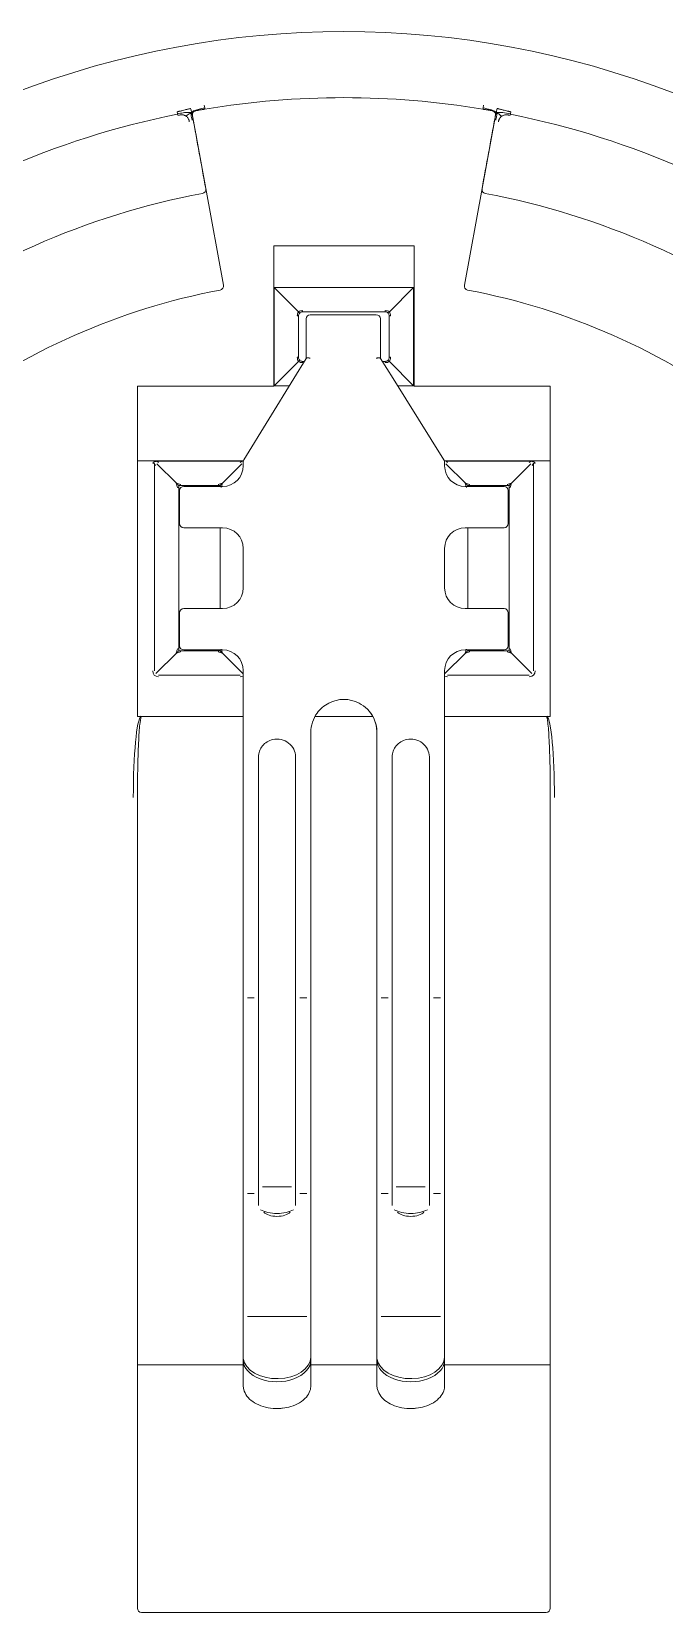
# Model space of a CAD drawing. Header units: millimetres. Extents: x 564.8 to 596.8, y 285.7 to 332.7.
# Drawn here: x 576.97 to 584.64, y 295.8 to 314.95 of the extents above; entities that cross this region are included whole.
import ezdxf

# ---------------------------------------------------------------- set-up
doc = ezdxf.new("R2010")
doc.units = ezdxf.units.MM
doc.layers.add('1', color=7, linetype='Continuous', true_color=0xffffff)

msp = doc.modelspace()

# ---------------------------------------------------------------- linework, layer by layer
at = {"layer": '1', "color": 7, "linetype": 'Continuous', "lineweight": 18}
for p, q in [((578.74, 313.95), (578.735, 313.974)), ((578.744, 313.932), (578.74, 313.95)), ((578.922, 313.921), (578.92, 313.93)), ((578.923, 313.917), (578.923, 313.916)), ((579.064, 314.056), (579.07, 314.021)), ((579.07, 314.021), (579.072, 314.007)), ((582.438, 314.007), (582.441, 314.021)), ((582.441, 314.021), (582.446, 314.056)), ((582.59, 313.93), (582.589, 313.921)), ((582.771, 313.95), (582.767, 313.932)), ((582.776, 313.974), (582.771, 313.95)), ((579.082, 313.044), (579.296, 311.874)), ((582.214, 311.874), (582.428, 313.044)), ((579.905, 310.651), (579.905, 312.351)), ((579.905, 312.351), (581.605, 312.351)), ((581.605, 312.351), (581.605, 310.651)), ((580.204, 311.552), (579.91, 311.846)), ((581.6, 311.846), (579.91, 311.846)), ((579.91, 311.846), (579.91, 310.656)), ((581.306, 311.552), (581.6, 311.846)), ((581.6, 310.656), (581.6, 311.846)), ((580.191, 311.501), (580.205, 311.501)), ((580.205, 311.001), (580.205, 311.501)), ((580.255, 311.566), (580.255, 311.551)), ((580.255, 311.551), (581.255, 311.551)), ((580.298, 311.466), (580.298, 310.986)), ((581.148, 311.516), (580.348, 311.516)), ((581.198, 311.466), (581.198, 310.986)), ((581.255, 311.566), (581.255, 311.551)), ((581.32, 311.501), (581.305, 311.501)), ((581.305, 311.501), (581.305, 311.001)), ((580.191, 311.001), (580.205, 311.001)), ((581.32, 311.001), (581.305, 311.001)), ((580.204, 310.95), (579.91, 310.656)), ((580.299, 310.988), (580.148, 310.742)), ((580.276, 310.951), (580.255, 310.951)), ((580.255, 310.936), (580.255, 310.951)), ((581.351, 310.742), (581.197, 310.988)), ((581.255, 310.951), (581.22, 310.951)), ((581.255, 310.936), (581.255, 310.951)), ((581.306, 310.95), (581.6, 310.656)), ((578.255, 306.651), (578.255, 310.651)), ((578.255, 310.651), (579.905, 310.651)), ((580.148, 310.742), (579.543, 309.758)), ((579.91, 310.656), (580.095, 310.656)), ((581.967, 309.758), (581.351, 310.742)), ((581.405, 310.656), (581.6, 310.656)), ((581.605, 310.651), (583.255, 310.651)), ((583.255, 310.651), (583.255, 306.651)), ((578.255, 309.746), (579.538, 309.746)), ((579.519, 309.741), (578.492, 309.741)), ((579.536, 309.732), (579.536, 309.686)), ((581.973, 309.746), (583.255, 309.746)), ((581.975, 309.686), (581.975, 309.732)), ((583.019, 309.741), (581.992, 309.741)), ((578.741, 309.425), (578.755, 309.425)), ((578.755, 309.446), (578.776, 309.446)), ((578.755, 309.425), (578.755, 309.446)), ((578.755, 307.467), (578.755, 309.425)), ((578.766, 309.386), (578.766, 308.986)), ((578.776, 309.461), (578.776, 309.446)), ((578.776, 309.446), (579.235, 309.446)), ((578.816, 309.436), (579.266, 309.436)), ((579.235, 309.461), (579.235, 309.446)), ((579.235, 309.446), (579.255, 309.446)), ((579.286, 309.436), (579.266, 309.436)), ((582.245, 309.436), (582.225, 309.436)), ((582.695, 309.436), (582.245, 309.436)), ((582.255, 309.446), (582.276, 309.446)), ((582.276, 309.461), (582.276, 309.446)), ((582.276, 309.446), (582.735, 309.446)), ((582.735, 309.461), (582.735, 309.446)), ((582.735, 309.446), (582.755, 309.446)), ((582.745, 308.986), (582.745, 309.386)), ((582.755, 309.446), (582.755, 309.425)), ((582.77, 309.425), (582.755, 309.425)), ((582.755, 309.425), (582.755, 307.467)), ((578.816, 308.936), (579.266, 308.936)), ((579.255, 308.936), (579.255, 307.956)), ((579.266, 308.936), (579.286, 308.936)), ((582.225, 308.936), (582.245, 308.936)), ((582.695, 308.936), (582.245, 308.936)), ((582.255, 307.956), (582.255, 308.936)), ((579.536, 308.686), (579.536, 308.206)), ((581.975, 308.206), (581.975, 308.686)), ((578.816, 307.956), (579.266, 307.956)), ((579.286, 307.956), (579.266, 307.956)), ((582.245, 307.956), (582.225, 307.956)), ((582.695, 307.956), (582.245, 307.956)), ((578.766, 307.906), (578.766, 307.506)), ((582.745, 307.506), (582.745, 307.906)), ((578.741, 307.467), (578.755, 307.467)), ((578.755, 307.446), (578.755, 307.467)), ((578.776, 307.446), (578.755, 307.446)), ((579.235, 307.446), (578.776, 307.446)), ((578.776, 307.431), (578.776, 307.446)), ((578.816, 307.456), (579.266, 307.456)), ((579.255, 307.446), (579.235, 307.446)), ((579.235, 307.431), (579.235, 307.446)), ((579.266, 307.456), (579.286, 307.456)), ((582.225, 307.456), (582.245, 307.456)), ((582.695, 307.456), (582.245, 307.456)), ((582.276, 307.446), (582.255, 307.446)), ((582.735, 307.446), (582.276, 307.446)), ((582.276, 307.431), (582.276, 307.446)), ((582.755, 307.446), (582.735, 307.446)), ((582.735, 307.431), (582.735, 307.446)), ((582.755, 307.467), (582.755, 307.446)), ((582.77, 307.467), (582.755, 307.467)), ((579.536, 307.206), (579.536, 306.856)), ((581.975, 306.856), (581.975, 307.206)), ((579.536, 306.856), (579.536, 300.881)), ((581.975, 300.881), (581.975, 306.856)), ((578.298, 306.651), (578.255, 306.651)), ((578.305, 306.649), (578.312, 306.651)), ((579.536, 306.651), (578.312, 306.651)), ((581.104, 306.651), (580.407, 306.651)), ((583.198, 306.651), (581.975, 306.651)), ((583.198, 306.651), (583.205, 306.649)), ((583.255, 306.651), (583.212, 306.651)), ((580.355, 300.881), (580.355, 306.456)), ((581.155, 306.456), (581.155, 300.881)), ((579.72, 306.159), (579.72, 300.958)), ((580.17, 300.958), (580.17, 306.159)), ((581.34, 306.159), (581.34, 300.958)), ((581.79, 300.958), (581.79, 306.159)), ((578.255, 295.846), (578.255, 305.667)), ((583.255, 305.667), (583.255, 295.846)), ((579.536, 300.881), (579.536, 300.874)), ((579.536, 300.874), (579.536, 300.794)), ((579.72, 300.958), (579.72, 300.951)), ((579.72, 300.951), (579.72, 300.881)), ((579.72, 300.881), (579.72, 300.724)), ((580.17, 300.951), (580.17, 300.958)), ((580.17, 300.881), (580.17, 300.951)), ((580.17, 300.724), (580.17, 300.881)), ((580.355, 300.874), (580.355, 300.881)), ((580.355, 300.794), (580.355, 300.874)), ((581.155, 300.881), (581.155, 300.874)), ((581.155, 300.874), (581.155, 300.794)), ((581.34, 300.958), (581.34, 300.951)), ((581.34, 300.951), (581.34, 300.881)), ((581.34, 300.881), (581.34, 300.724)), ((581.79, 300.951), (581.79, 300.958)), ((581.79, 300.881), (581.79, 300.951)), ((581.79, 300.724), (581.79, 300.881)), ((581.975, 300.874), (581.975, 300.881)), ((581.975, 300.794), (581.975, 300.874)), ((579.536, 300.794), (579.536, 299.525)), ((580.355, 299.525), (580.355, 300.794)), ((581.155, 300.794), (581.155, 299.525)), ((581.975, 299.525), (581.975, 300.794)), ((579.536, 299.525), (579.536, 299.105)), ((580.355, 299.105), (580.355, 299.525)), ((581.155, 299.525), (581.155, 299.105)), ((581.975, 299.105), (581.975, 299.525)), ((579.536, 299.105), (579.536, 298.853)), ((580.355, 298.853), (580.355, 299.105)), ((581.155, 299.105), (581.155, 298.853)), ((581.975, 298.853), (581.975, 299.105)), ((578.305, 298.796), (579.536, 298.796)), ((579.536, 298.853), (579.536, 298.547)), ((580.355, 298.547), (580.355, 298.853)), ((580.355, 298.796), (581.155, 298.796)), ((581.155, 298.853), (581.155, 298.547)), ((581.975, 298.547), (581.975, 298.853)), ((581.975, 298.796), (583.205, 298.796)), ((583.205, 295.796), (578.305, 295.796))]:
    msp.add_line(p, q, dxfattribs=at)
at = {"layer": '1', "color": 7, "linetype": 'Continuous', "lineweight": 13}
for p, q in [((579.082, 313.044), (578.925, 313.906)), ((582.586, 313.906), (582.428, 313.044)), ((579.082, 313.044), (579.296, 311.874)), ((582.214, 311.874), (582.428, 313.044)), ((580.205, 311.001), (580.205, 311.501)), ((580.255, 311.551), (581.255, 311.551)), ((580.298, 311.466), (580.298, 310.986)), ((581.148, 311.516), (580.348, 311.516)), ((581.198, 310.986), (581.198, 311.466)), ((581.305, 311.501), (581.305, 311.001)), ((580.276, 310.951), (580.255, 310.951)), ((581.255, 310.951), (581.22, 310.951)), ((580.148, 310.742), (579.543, 309.758)), ((581.967, 309.758), (581.351, 310.742)), ((578.46, 307.201), (578.46, 309.711)), ((578.49, 309.711), (578.726, 309.476)), ((579.285, 309.476), (579.521, 309.711)), ((579.536, 309.686), (579.536, 309.732)), ((581.975, 309.732), (581.975, 309.686)), ((581.99, 309.711), (582.226, 309.476)), ((582.785, 309.476), (583.021, 309.711)), ((583.05, 309.711), (583.05, 307.201)), ((578.755, 309.425), (578.755, 307.467)), ((578.766, 308.986), (578.766, 309.386)), ((579.235, 309.446), (578.776, 309.446)), ((579.286, 309.436), (579.266, 309.436)), ((582.225, 309.436), (582.245, 309.436)), ((582.735, 309.446), (582.276, 309.446)), ((582.745, 308.986), (582.745, 309.386)), ((582.755, 307.467), (582.755, 309.425)), ((579.255, 307.956), (579.255, 308.936)), ((579.266, 308.936), (579.286, 308.936)), ((582.245, 308.936), (582.225, 308.936)), ((582.255, 308.936), (582.255, 307.956)), ((579.536, 308.206), (579.536, 308.686)), ((581.975, 308.686), (581.975, 308.206)), ((579.286, 307.956), (579.266, 307.956)), ((582.225, 307.956), (582.245, 307.956)), ((578.766, 307.506), (578.766, 307.906)), ((582.745, 307.506), (582.745, 307.906)), ((578.726, 307.417), (578.479, 307.17)), ((578.776, 307.446), (579.235, 307.446)), ((579.266, 307.456), (579.286, 307.456)), ((579.532, 307.17), (579.285, 307.417)), ((582.226, 307.417), (581.979, 307.17)), ((582.245, 307.456), (582.225, 307.456)), ((582.276, 307.446), (582.735, 307.446)), ((583.032, 307.17), (582.785, 307.417)), ((579.536, 306.856), (579.536, 307.206)), ((581.975, 307.206), (581.975, 306.856)), ((579.5, 307.151), (578.51, 307.151)), ((583, 307.151), (582.01, 307.151)), ((578.255, 295.846), (578.255, 305.667)), ((583.255, 305.667), (583.255, 295.846)), ((579.67, 303.242), (579.586, 303.242)), ((580.305, 303.242), (580.22, 303.242)), ((581.205, 303.242), (581.29, 303.242)), ((581.84, 303.242), (581.925, 303.242)), ((579.536, 300.881), (579.536, 300.875)), ((579.586, 300.871), (579.67, 300.871)), ((579.77, 300.953), (580.12, 300.953)), ((580.22, 300.871), (580.305, 300.871)), ((580.355, 300.881), (580.355, 300.875)), ((581.155, 300.875), (581.155, 300.881)), ((581.205, 300.871), (581.29, 300.871)), ((581.39, 300.953), (581.74, 300.953)), ((581.84, 300.871), (581.925, 300.871)), ((581.975, 300.875), (581.975, 300.881)), ((579.536, 300.796), (579.536, 299.526)), ((580.355, 300.796), (580.355, 299.526)), ((581.155, 299.526), (581.155, 300.796)), ((581.975, 299.526), (581.975, 300.796)), ((580.305, 299.382), (579.586, 299.382)), ((581.925, 299.382), (581.205, 299.382)), ((579.536, 298.854), (579.536, 299.105)), ((580.355, 298.889), (580.355, 299.106)), ((581.155, 299.105), (581.155, 298.854)), ((581.975, 299.106), (581.975, 298.889)), ((583.205, 295.796), (578.305, 295.796))]:
    msp.add_line(p, q, dxfattribs=at)
for centre, radius, start, end in [((580.755, 303.896), 11.05, 46.84, 133.16), ((580.755, 303.896), 10.25, 80.5495, 99.4505), ((580.755, 303.896), 10.25, 101.3351, 126.467), ((580.755, 303.896), 10.25, 53.5331, 78.6649), ((580.755, 303.896), 9.25, 100.6715, 127.1305), ((580.755, 303.896), 9.25, 52.8695, 79.3285), ((580.755, 303.896), 8.06, 100.7167, 127.0853), ((579.247, 311.865), 0.05, 280.7167, 10.3635), ((582.263, 311.865), 0.05, 169.6365, 259.2833), ((580.755, 303.896), 8.06, 52.9147, 79.2833), ((579.286, 309.686), 0.25, 270, 360), ((582.225, 309.686), 0.25, 180, 270), ((579.286, 308.686), 0.25, 360, 90), ((582.225, 308.686), 0.25, 90, 180), ((579.286, 308.206), 0.25, 270, 360), ((582.225, 308.206), 0.25, 180, 270), ((579.286, 307.206), 0.25, 360, 90), ((582.225, 307.206), 0.25, 90, 180), ((580.755, 306.456), 0.4, 62.734, 117.266), ((578.305, 295.846), 0.05, 180, 270), ((583.205, 295.846), 0.05, 270, 360)]:
    msp.add_arc(centre, radius, start, end, dxfattribs=at)
at = {"layer": '1', "color": 7, "linetype": 'Continuous', "lineweight": 18}
for centre, radius, start, end in [((580.755, 303.896), 11.05, 46.84, 133.16), ((580.755, 303.896), 10.25, 80.5495, 99.4505), ((578.97, 313.939, 0), 0.05, 145.223, 190.3635), ((578.97, 313.939, 0), 0.05, 122.6565, 145.223), ((582.541, 313.939), 0.05, 34.777, 57.7331), ((582.541, 313.939), 0.05, 349.6365, 34.777), ((580.755, 303.896, 0), 9.25, 100.6715, 127.1305), ((579.033, 313.035, 0), 0.05, 280.6715, 10.3635), ((582.477, 313.035, 0), 0.05, 169.6365, 259.3285), ((580.755, 303.896, 0), 9.25, 52.8695, 79.3285), ((580.755, 303.896, 0), 8.06, 100.7167, 127.0853), ((579.247, 311.865), 0.05, 280.7167, 10.3635), ((582.263, 311.865), 0.05, 169.6365, 259.2833), ((580.755, 303.896, 0), 8.06, 52.9147, 79.2833), ((580.348, 311.466, 0), 0.05, 90, 180), ((581.148, 311.466, 0), 0.05, 0, 90), ((581.22, 311.001), 0.1, 329.4775, 0), ((579.286, 309.686), 0.25, 270, 0), ((579.586, 309.732, 0), 0.05, 148.4192, 180), ((581.925, 309.732), 0.05, 0, 32.0692), ((582.225, 309.686), 0.25, 180, 270), ((578.816, 309.386), 0.05, 90, 180), ((582.695, 309.386), 0.05, 0, 90), ((578.816, 308.986), 0.05, 180, 270), ((579.286, 308.686), 0.25, 0, 90), ((582.225, 308.686), 0.25, 90, 180), ((582.695, 308.986, 0), 0.05, 270, 0), ((579.286, 308.206), 0.25, 270, 0), ((582.225, 308.206), 0.25, 180, 270), ((578.816, 307.906), 0.05, 90, 180), ((582.695, 307.906, 0), 0.05, 0, 90), ((578.816, 307.506), 0.05, 180, 270), ((579.286, 307.206), 0.25, 0, 90), ((582.225, 307.206), 0.25, 90, 180), ((582.695, 307.506), 0.05, 270, 0), ((580.755, 306.456), 0.4, 62.734, 117.266), ((578.305, 295.846, 0), 0.05, 180, 270), ((583.205, 295.846, 0), 0.05, 270, 0)]:
    msp.add_arc(centre, radius, start, end, dxfattribs=at)
for centre, major_axis, ratio, start_param, end_param in [((580.291, 311.501), (-0.0961, 0.0275), 1, 6.028862, 6.56158), ((580.255, 311.466), (-0.0316, 0.0949), 1, 5.961336, 6.494054), ((581.255, 311.466), (-0.0316, -0.0949), 1, 2.930724, 3.463442), ((581.22, 311.501), (-0.098, -0.0199), 1, 2.941536, 3.474254), ((580.291, 311.001), (-0.0231, 0.0973), 1, 1.337835, 1.870553), ((580.255, 311.036), (-0.0965, 0.0261), 1, 1.301797, 1.834515), ((581.255, 311.036), (-0.0965, -0.0261), 1, 1.307077, 1.839795), ((578.44, 309.656), (-0.0784, 0.062), 1, 4.596171, 4.833541), ((579.571, 309.656), (-0.0782, -0.0623), 1, 4.587527, 4.824897), ((581.94, 309.656), (-0.0781, 0.0625), 1, 4.601995, 4.839365), ((583.071, 309.656), (-0.079, -0.0613), 1, 4.600141, 4.83751), ((578.705, 309.496), (-0.039, 0.108), 0.109552, 3.959022, 4.482621), ((578.705, 309.496), (-0.108, 0.039), 0.109552, 1.800565, 2.324163), ((579.305, 309.496), (-0.108, -0.039), 0.109552, 0.817429, 1.341028), ((579.305, 309.496), (-0.039, -0.108), 0.109552, 4.942157, 5.465756), ((582.205, 309.496), (-0.108, 0.039), 0.109552, 1.800565, 2.324163), ((582.205, 309.496), (-0.039, 0.108), 0.109552, 3.959022, 4.482621), ((582.805, 309.496), (-0.108, -0.039), 0.109552, 0.817429, 1.341028), ((582.805, 309.496), (-0.039, -0.108), 0.109552, 4.942157, 5.465756), ((578.705, 307.396), (-0.039, -0.108), 0.109552, 1.800565, 2.324163), ((578.705, 307.396), (-0.108, -0.039), 0.109552, 3.959022, 4.482621), ((579.305, 307.396), (-0.108, 0.039), 0.109552, 4.942157, 5.465756), ((579.305, 307.396), (-0.039, 0.108), 0.109552, 0.817429, 1.341028), ((582.205, 307.396), (-0.039, -0.108), 0.109552, 1.800565, 2.324163), ((582.205, 307.396), (-0.108, -0.039), 0.109552, 3.959022, 4.482621), ((582.805, 307.396), (-0.108, 0.039), 0.109552, 4.942157, 5.465756), ((582.805, 307.396), (-0.039, 0.108), 0.109552, 0.817429, 1.341028), ((578.581, 307.272, 0), (-0.122, -0.122), 0.57735, 5.759587, 6.806784), ((582.93, 307.272, 0), (0.122, -0.122), 0.57735, 5.759587, 6.806784), ((579.43, 307.272, 0), (0.122, -0.122), 0.57735, 5.759587, 6.084055), ((582.081, 307.272, 0), (-0.122, -0.122), 0.57735, 0.199131, 0.523599), ((578.305, 305.667), (0, 0.987), 0.101322, 0.071753, 1.570796), ((583.205, 305.667), (0, 0.987), 0.101322, 4.712389, 6.211432), ((578.305, 298.794), (-0.05, 0), 0.050792, 4.712389, 6.283185), ((579.945, 298.853), (-0.41, 0), 0.642788, 0, 3.141593), ((581.565, 298.853), (-0.41, 0), 0.642788, 0, 3.141593), ((583.205, 298.794), (-0.05, 0), 0.050792, 3.141593, 4.712389)]:
    msp.add_ellipse(centre, major_axis=major_axis, ratio=ratio, start_param=start_param, end_param=end_param, dxfattribs=at)
at = {"layer": '1', "color": 7, "linetype": 'Continuous', "lineweight": 13}
for centre, major_axis, ratio, start_param, end_param in [((579.945, 300.767), (0.275, 0), 0.5, 3.892481, 5.532541), ((581.565, 300.767), (0.275, 0), 0.5, 3.892237, 5.532297), ((579.945, 300.681), (-0.175, 0), 0.5, 0.424427, 2.716299), ((581.565, 300.681), (-0.175, 0), 0.5, 0.424427, 2.716299), ((579.945, 298.891), (0.41, 0), 0.642788, 3.214302, 6.275456), ((581.565, 298.891), (0.41, 0), 0.642788, 3.214302, 6.275456)]:
    msp.add_ellipse(centre, major_axis=major_axis, ratio=ratio, start_param=start_param, end_param=end_param, dxfattribs=at)
at = {"layer": '1', "color": 7, "linetype": 'Continuous', "lineweight": 18}
for points, knots in [([(578.899, 314.016), (578.895, 314.015), (578.89, 314.014), (578.88, 314.011), (578.874, 314.009), (578.863, 314.006), (578.857, 314.005), (578.845, 314.001), (578.838, 314), (578.822, 313.996), (578.813, 313.993), (578.797, 313.989), (578.79, 313.987), (578.778, 313.984), (578.773, 313.983), (578.764, 313.981), (578.76, 313.98), (578.754, 313.978), (578.751, 313.978), (578.746, 313.977), (578.744, 313.976), (578.741, 313.975), (578.74, 313.975), (578.737, 313.975), (578.736, 313.974), (578.735, 313.974)], [0, 0, 0, 0, 0.07296, 0.07296, 0.149706, 0.149706, 0.231793, 0.231793, 0.322784, 0.322784, 0.447341, 0.447341, 0.554324, 0.554324, 0.642588, 0.642588, 0.723119, 0.723119, 0.796921, 0.796921, 0.868108, 0.868108, 0.935987, 0.935987, 1, 1, 1, 1]), ([(578.744, 313.932), (578.748, 313.933), (578.753, 313.934), (578.762, 313.935), (578.767, 313.936), (578.776, 313.937), (578.781, 313.938), (578.79, 313.938), (578.794, 313.938), (578.804, 313.937), (578.808, 313.937), (578.817, 313.935), (578.821, 313.933), (578.829, 313.93), (578.833, 313.928), (578.84, 313.925), (578.842, 313.923), (578.844, 313.922)], [0, 0, 0, 0, 0.117598, 0.117598, 0.241874, 0.241874, 0.370803, 0.370803, 0.504017, 0.504017, 0.639654, 0.639654, 0.773312, 0.773312, 0.91586, 0.91586, 1, 1, 1, 1]), ([(578.844, 313.922), (578.848, 313.919), (578.852, 313.916), (578.86, 313.908), (578.863, 313.904), (578.869, 313.895), (578.872, 313.891), (578.876, 313.883), (578.877, 313.88), (578.879, 313.875), (578.879, 313.873), (578.88, 313.87), (578.881, 313.868), (578.881, 313.866), (578.881, 313.865), (578.882, 313.863), (578.882, 313.862), (578.882, 313.86), (578.883, 313.859), (578.883, 313.857), (578.883, 313.857), (578.883, 313.856), (578.883, 313.855), (578.883, 313.855)], [0, 0, 0, 0, 0.168611, 0.168611, 0.347734, 0.347734, 0.545164, 0.545164, 0.666857, 0.666857, 0.749037, 0.749037, 0.811778, 0.811778, 0.861926, 0.861926, 0.902171, 0.902171, 0.951085, 0.951085, 0.987281, 0.987281, 1, 1, 1, 1]), ([(578.912, 313.967), (578.917, 313.967), (578.924, 313.966), (578.929, 313.967), (578.929, 313.967), (578.929, 313.967)], [0, 0, 0, 0, 0.333404, 0.666808, 1, 1, 1, 1]), ([(578.925, 313.906), (578.925, 313.907), (578.924, 313.908), (578.924, 313.909), (578.924, 313.91), (578.924, 313.911), (578.924, 313.912), (578.923, 313.914), (578.923, 313.916), (578.922, 313.918), (578.922, 313.92), (578.922, 313.921)], [0, 0, 0, 0, 0.178657, 0.178657, 0.365504, 0.365504, 0.568617, 0.568617, 0.792226, 0.792226, 1, 1, 1, 1]), ([(578.942, 313.98), (578.942, 313.98), (578.945, 313.981), (578.951, 313.984), (578.959, 313.986), (578.963, 313.987)], [0, 0, 0, 0, 0.50778, 0.790675, 1, 1, 1, 1]), ([(578.985, 313.992), (578.988, 313.992), (578.99, 313.993), (578.997, 313.994), (579, 313.995), (579.008, 313.996), (579.012, 313.997), (579.02, 313.998), (579.023, 313.999), (579.03, 314), (579.034, 314), (579.041, 314.002), (579.044, 314.002), (579.049, 314.003), (579.051, 314.003), (579.054, 314.004), (579.054, 314.004), (579.056, 314.004), (579.057, 314.004), (579.059, 314.005), (579.06, 314.005), (579.061, 314.005), (579.062, 314.005), (579.064, 314.006), (579.064, 314.006), (579.066, 314.006), (579.067, 314.006), (579.068, 314.006), (579.069, 314.006), (579.07, 314.007), (579.071, 314.007), (579.072, 314.007), (579.072, 314.007), (579.072, 314.007)], [0, 0, 0, 0, 0.124283, 0.124283, 0.280422, 0.280422, 0.416751, 0.416751, 0.534978, 0.534978, 0.643643, 0.643643, 0.743653, 0.743653, 0.80774, 0.80774, 0.834863, 0.834863, 0.870247, 0.870247, 0.891123, 0.891123, 0.910673, 0.910673, 0.928456, 0.928456, 0.949893, 0.949893, 0.974947, 0.974947, 0.993401, 0.993401, 1, 1, 1, 1]), ([(582.438, 314.007), (582.443, 314.006), (582.447, 314.005), (582.456, 314.004), (582.46, 314.003), (582.469, 314.002), (582.473, 314.001), (582.482, 314), (582.486, 313.999), (582.494, 313.998), (582.498, 313.997), (582.505, 313.996), (582.509, 313.995), (582.517, 313.994), (582.521, 313.993), (582.525, 313.992), (582.525, 313.992), (582.525, 313.992)], [0, 0, 0, 0, 0.125801, 0.125801, 0.255683, 0.255683, 0.3898, 0.3898, 0.527716, 0.527716, 0.668098, 0.668098, 0.807239, 0.807239, 0.986241, 0.986241, 1, 1, 1, 1]), ([(582.549, 313.987), (582.553, 313.986), (582.56, 313.984), (582.567, 313.981), (582.569, 313.98), (582.569, 313.98)], [0, 0, 0, 0, 0.202539, 0.465819, 1, 1, 1, 1]), ([(582.599, 313.967), (582.593, 313.967), (582.586, 313.966), (582.581, 313.967), (582.582, 313.967), (582.582, 313.967)], [0, 0, 0, 0, 0.3335, 0.667001, 1, 1, 1, 1]), ([(582.589, 313.921), (582.588, 313.919), (582.588, 313.918), (582.588, 313.915), (582.587, 313.914), (582.587, 313.912), (582.587, 313.911), (582.587, 313.91), (582.586, 313.909), (582.586, 313.908), (582.586, 313.907), (582.586, 313.906)], [0, 0, 0, 0, 0.228235, 0.228235, 0.435642, 0.435642, 0.631423, 0.631423, 0.815712, 0.815712, 1, 1, 1, 1]), ([(582.776, 313.974), (582.774, 313.974), (582.773, 313.975), (582.771, 313.975), (582.769, 313.975), (582.766, 313.976), (582.764, 313.977), (582.759, 313.978), (582.756, 313.979), (582.749, 313.98), (582.745, 313.981), (582.736, 313.983), (582.73, 313.985), (582.716, 313.988), (582.706, 313.991), (582.69, 313.995), (582.682, 313.997), (582.669, 314.001), (582.662, 314.002), (582.651, 314.006), (582.645, 314.007), (582.634, 314.01), (582.629, 314.011), (582.62, 314.014), (582.615, 314.015), (582.611, 314.016)], [0, 0, 0, 0, 0.067762, 0.067762, 0.137857, 0.137857, 0.210857, 0.210857, 0.287658, 0.287658, 0.369825, 0.369825, 0.462156, 0.462156, 0.596617, 0.596617, 0.697463, 0.697463, 0.781816, 0.781816, 0.860773, 0.860773, 0.934084, 0.934084, 1, 1, 1, 1]), ([(582.627, 313.855), (582.627, 313.857), (582.628, 313.858), (582.629, 313.862), (582.629, 313.864), (582.63, 313.868), (582.631, 313.87), (582.632, 313.875), (582.633, 313.878), (582.636, 313.884), (582.637, 313.887), (582.641, 313.894), (582.642, 313.897), (582.646, 313.902), (582.648, 313.905), (582.652, 313.909), (582.654, 313.911), (582.658, 313.915), (582.661, 313.917), (582.664, 313.92), (582.665, 313.921), (582.666, 313.922)], [0, 0, 0, 0, 0.085904, 0.085904, 0.176017, 0.176017, 0.271941, 0.271941, 0.38358, 0.38358, 0.524094, 0.524094, 0.644727, 0.644727, 0.749468, 0.749468, 0.847138, 0.847138, 0.958873, 0.958873, 1, 1, 1, 1]), ([(582.666, 313.922), (582.67, 313.924), (582.673, 313.926), (582.681, 313.93), (582.686, 313.932), (582.695, 313.935), (582.699, 313.936), (582.707, 313.937), (582.711, 313.937), (582.719, 313.938), (582.722, 313.938), (582.729, 313.938), (582.732, 313.937), (582.737, 313.937), (582.738, 313.937), (582.741, 313.936), (582.743, 313.936), (582.746, 313.936), (582.747, 313.936), (582.75, 313.935), (582.751, 313.935), (582.753, 313.935), (582.754, 313.934), (582.756, 313.934), (582.757, 313.934), (582.76, 313.933), (582.761, 313.933), (582.764, 313.933), (582.765, 313.932), (582.766, 313.932), (582.767, 313.932), (582.767, 313.932)], [0, 0, 0, 0, 0.123946, 0.123946, 0.286173, 0.286173, 0.412225, 0.412225, 0.523155, 0.523155, 0.625865, 0.625865, 0.719399, 0.719399, 0.758213, 0.758213, 0.809631, 0.809631, 0.839732, 0.839732, 0.867398, 0.867398, 0.892949, 0.892949, 0.923, 0.923, 0.9615, 0.9615, 0.988016, 0.988016, 1, 1, 1, 1]), ([(580.22, 311.536), (580.22, 311.536), (580.22, 311.536), (580.22, 311.537), (580.219, 311.537), (580.219, 311.538), (580.218, 311.539), (580.217, 311.54), (580.216, 311.541), (580.214, 311.542), (580.213, 311.544), (580.211, 311.545), (580.209, 311.547), (580.207, 311.549), (580.205, 311.551), (580.205, 311.552)], [0, 0, 0, 0, 0.086651, 0.170314, 0.251406, 0.33031, 0.407393, 0.483001, 0.557477, 0.631167, 0.70441, 0.777542, 0.850916, 0.92492, 1, 1, 1, 1]), ([(581.291, 311.536), (581.291, 311.536), (581.291, 311.536), (581.291, 311.537), (581.291, 311.537), (581.292, 311.538), (581.293, 311.538), (581.294, 311.539), (581.295, 311.54), (581.296, 311.542), (581.298, 311.543), (581.3, 311.545), (581.302, 311.547), (581.304, 311.549), (581.305, 311.551), (581.306, 311.552)], [0, 0, 0, 0, 0.086651, 0.170314, 0.251406, 0.33031, 0.407393, 0.483001, 0.557477, 0.631167, 0.70441, 0.777542, 0.850916, 0.92492, 1, 1, 1, 1]), ([(580.22, 310.966), (580.22, 310.966), (580.22, 310.966), (580.22, 310.965), (580.219, 310.965), (580.218, 310.964), (580.218, 310.964), (580.217, 310.963), (580.215, 310.962), (580.214, 310.96), (580.213, 310.959), (580.211, 310.957), (580.209, 310.955), (580.207, 310.953), (580.205, 310.951), (580.205, 310.95)], [0, 0, 0, 0, 0.086651, 0.170314, 0.251406, 0.33031, 0.407393, 0.483001, 0.557477, 0.631167, 0.70441, 0.777542, 0.850916, 0.92492, 1, 1, 1, 1]), ([(580.348, 310.989), (580.347, 310.99), (580.345, 310.99), (580.341, 310.991), (580.338, 310.992), (580.335, 310.992), (580.332, 310.993), (580.329, 310.993), (580.326, 310.993), (580.323, 310.994), (580.321, 310.994), (580.318, 310.994), (580.316, 310.994), (580.314, 310.994), (580.312, 310.993), (580.31, 310.993), (580.309, 310.993), (580.307, 310.993), (580.306, 310.992), (580.305, 310.992), (580.304, 310.991), (580.303, 310.991), (580.302, 310.99), (580.301, 310.99), (580.3, 310.989), (580.3, 310.989), (580.299, 310.988), (580.299, 310.988), (580.299, 310.988)], [0, 0, 0, 0, 0.051119, 0.101255, 0.150402, 0.198545, 0.245672, 0.291768, 0.336824, 0.380838, 0.423813, 0.465757, 0.506689, 0.546618, 0.585549, 0.623481, 0.660412, 0.696337, 0.731252, 0.765154, 0.798041, 0.829913, 0.86077, 0.890617, 0.919456, 0.947295, 0.97414, 1, 1, 1, 1]), ([(581.197, 310.988), (581.197, 310.988), (581.196, 310.989), (581.195, 310.99), (581.194, 310.991), (581.192, 310.992), (581.19, 310.992), (581.187, 310.993), (581.184, 310.993), (581.18, 310.994), (581.176, 310.994), (581.171, 310.993), (581.166, 310.993), (581.16, 310.992), (581.154, 310.991), (581.15, 310.99), (581.148, 310.989)], [0, 0, 0, 0, 0.048777, 0.100982, 0.156657, 0.215832, 0.278513, 0.34469, 0.414338, 0.487438, 0.564, 0.644098, 0.727791, 0.815058, 0.905822, 1, 1, 1, 1]), ([(581.291, 310.966), (581.291, 310.966), (581.291, 310.966), (581.291, 310.965), (581.291, 310.965), (581.292, 310.964), (581.293, 310.963), (581.294, 310.962), (581.295, 310.961), (581.296, 310.96), (581.298, 310.958), (581.299, 310.957), (581.301, 310.955), (581.304, 310.953), (581.305, 310.951), (581.306, 310.95)], [0, 0, 0, 0, 0.086651, 0.170314, 0.251406, 0.33031, 0.407393, 0.483001, 0.557477, 0.631167, 0.70441, 0.777542, 0.850916, 0.92492, 1, 1, 1, 1]), ([(578.492, 309.741), (578.49, 309.741), (578.487, 309.741), (578.482, 309.74), (578.478, 309.74), (578.474, 309.739), (578.47, 309.738), (578.467, 309.737), (578.464, 309.736), (578.461, 309.735), (578.458, 309.734), (578.456, 309.733), (578.454, 309.731), (578.452, 309.73), (578.45, 309.729), (578.448, 309.728), (578.447, 309.727), (578.445, 309.725), (578.444, 309.724), (578.443, 309.723), (578.442, 309.722), (578.441, 309.721), (578.44, 309.721), (578.44, 309.72)], [0, 0, 0, 0, 0.086154, 0.166629, 0.241768, 0.311907, 0.377376, 0.438494, 0.49557, 0.548897, 0.598753, 0.645393, 0.689055, 0.729956, 0.768294, 0.804247, 0.837972, 0.869607, 0.89927, 0.927063, 0.953072, 0.977365, 1, 1, 1, 1]), ([(579.541, 309.738), (579.54, 309.738), (579.537, 309.739), (579.529, 309.741), (579.523, 309.741), (579.519, 309.741)], [0, 0, 0, 0, 0.061085, 0.493053, 1, 1, 1, 1]), ([(583.071, 309.72), (583.07, 309.721), (583.069, 309.723), (583.066, 309.725), (583.062, 309.728), (583.058, 309.731), (583.053, 309.734), (583.047, 309.736), (583.039, 309.739), (583.029, 309.741), (583.023, 309.741), (583.019, 309.741)], [0, 0, 0, 0, 0.055422, 0.120327, 0.195801, 0.283442, 0.385419, 0.504494, 0.644005, 0.807788, 1, 1, 1, 1]), ([(578.726, 309.476), (578.727, 309.474), (578.73, 309.472), (578.733, 309.468), (578.736, 309.465), (578.739, 309.462), (578.742, 309.459), (578.744, 309.457), (578.747, 309.454), (578.749, 309.452), (578.75, 309.451), (578.752, 309.449), (578.753, 309.448), (578.754, 309.447), (578.755, 309.447), (578.755, 309.446), (578.755, 309.446), (578.755, 309.446)], [0, 0, 0, 0, 0.092996, 0.180727, 0.263545, 0.341796, 0.415819, 0.485951, 0.552525, 0.615874, 0.676337, 0.734268, 0.790038, 0.844042, 0.896708, 0.948515, 1, 1, 1, 1]), ([(579.285, 309.476), (579.284, 309.474), (579.281, 309.472), (579.278, 309.469), (579.275, 309.466), (579.272, 309.463), (579.269, 309.46), (579.267, 309.458), (579.264, 309.455), (579.261, 309.452), (579.258, 309.449), (579.256, 309.447), (579.256, 309.446), (579.255, 309.446), (579.255, 309.446), (579.255, 309.446), (579.255, 309.446), (579.255, 309.446), (579.255, 309.446)], [0, 0, 0, 0, 0.087815, 0.169907, 0.24661, 0.318254, 0.385158, 0.447637, 0.506002, 0.635777, 0.75549, 0.878757, 0.939967, 0.970628, 0.986004, 0.993708, 0.997564, 1, 1, 1, 1]), ([(582.226, 309.476), (582.227, 309.474), (582.23, 309.471), (582.234, 309.468), (582.237, 309.464), (582.24, 309.461), (582.243, 309.458), (582.245, 309.456), (582.248, 309.453), (582.25, 309.451), (582.251, 309.45), (582.253, 309.448), (582.254, 309.447), (582.255, 309.447), (582.255, 309.446), (582.255, 309.446), (582.255, 309.446)], [0, 0, 0, 0, 0.099453, 0.1929, 0.280758, 0.363448, 0.441386, 0.514985, 0.584659, 0.650829, 0.713922, 0.77438, 0.832668, 0.889301, 0.944856, 1, 1, 1, 1]), ([(582.785, 309.476), (582.784, 309.474), (582.781, 309.472), (582.778, 309.469), (582.775, 309.466), (582.772, 309.463), (582.769, 309.46), (582.767, 309.458), (582.764, 309.455), (582.761, 309.452), (582.758, 309.449), (582.756, 309.447), (582.756, 309.446), (582.755, 309.446), (582.755, 309.446), (582.755, 309.446), (582.755, 309.446), (582.755, 309.446), (582.755, 309.446)], [0, 0, 0, 0, 0.087781, 0.169842, 0.246525, 0.318164, 0.385079, 0.447583, 0.505983, 0.635746, 0.755476, 0.878767, 0.939985, 0.970649, 0.986026, 0.99373, 0.997587, 1, 1, 1, 1]), ([(578.726, 307.416), (578.727, 307.418), (578.73, 307.42), (578.733, 307.424), (578.737, 307.427), (578.74, 307.43), (578.742, 307.433), (578.745, 307.435), (578.747, 307.437), (578.749, 307.439), (578.751, 307.441), (578.752, 307.442), (578.753, 307.444), (578.754, 307.445), (578.755, 307.445), (578.755, 307.446), (578.755, 307.446), (578.755, 307.446)], [0, 0, 0, 0, 0.093003, 0.180741, 0.263564, 0.341818, 0.415844, 0.485978, 0.552553, 0.615901, 0.676363, 0.734292, 0.79006, 0.84406, 0.896721, 0.948521, 1, 1, 1, 1]), ([(579.285, 307.416), (579.284, 307.418), (579.281, 307.42), (579.278, 307.423), (579.275, 307.427), (579.272, 307.429), (579.27, 307.432), (579.267, 307.434), (579.264, 307.437), (579.261, 307.44), (579.258, 307.443), (579.256, 307.445), (579.256, 307.446), (579.255, 307.446), (579.255, 307.446), (579.255, 307.446), (579.255, 307.446), (579.255, 307.446), (579.255, 307.446)], [0, 0, 0, 0, 0.087815, 0.169907, 0.246611, 0.318254, 0.385158, 0.447638, 0.506002, 0.635777, 0.75549, 0.878757, 0.939967, 0.970628, 0.986004, 0.993708, 0.997564, 1, 1, 1, 1]), ([(582.226, 307.416), (582.227, 307.418), (582.229, 307.42), (582.233, 307.423), (582.236, 307.427), (582.239, 307.429), (582.241, 307.432), (582.243, 307.434), (582.246, 307.437), (582.249, 307.44), (582.253, 307.443), (582.254, 307.445), (582.255, 307.446), (582.255, 307.446), (582.255, 307.446), (582.255, 307.446), (582.255, 307.446), (582.255, 307.446), (582.255, 307.446)], [0, 0, 0, 0, 0.087815, 0.169907, 0.246611, 0.318254, 0.385158, 0.447638, 0.506002, 0.635777, 0.75549, 0.878757, 0.939967, 0.970628, 0.986004, 0.993708, 0.997564, 1, 1, 1, 1]), ([(582.785, 307.416), (582.784, 307.418), (582.781, 307.42), (582.777, 307.424), (582.774, 307.427), (582.771, 307.43), (582.769, 307.433), (582.766, 307.436), (582.764, 307.438), (582.762, 307.44), (582.76, 307.441), (582.759, 307.443), (582.758, 307.444), (582.757, 307.445), (582.756, 307.446), (582.755, 307.446), (582.755, 307.446), (582.755, 307.446)], [0, 0, 0, 0, 0.092996, 0.180727, 0.263545, 0.341796, 0.415819, 0.485951, 0.552525, 0.615874, 0.676337, 0.734268, 0.790038, 0.844042, 0.896708, 0.948515, 1, 1, 1, 1]), ([(580.355, 306.456), (580.355, 306.539), (580.402, 306.685), (580.516, 306.783), (580.572, 306.812)], [0, 0, 0, 0, 0.571429, 1, 1, 1, 1]), ([(580.939, 306.812), (581.013, 306.773), (581.121, 306.665), (581.155, 306.519), (581.155, 306.456)], [0, 0, 0, 0, 0.571429, 1, 1, 1, 1]), ([(578.255, 305.667), (578.255, 305.795), (578.257, 305.988), (578.262, 306.159), (578.265, 306.266), (578.268, 306.316), (578.274, 306.452), (578.28, 306.525), (578.292, 306.623), (578.299, 306.648), (578.305, 306.649)], [0, 0, 0, 0, 0.25, 0.375, 0.375, 0.5, 0.5, 0.75, 0.75, 1, 1, 1, 1]), ([(583.205, 306.649), (583.212, 306.648), (583.218, 306.623), (583.231, 306.525), (583.236, 306.452), (583.243, 306.316), (583.245, 306.266), (583.249, 306.159), (583.253, 305.988), (583.255, 305.795), (583.255, 305.667)], [0, 0, 0, 0, 0.25, 0.25, 0.5, 0.5, 0.625, 0.625, 0.75, 1, 1, 1, 1]), ([(580.17, 306.159), (580.17, 306.224), (580.106, 306.352), (579.906, 306.396), (579.756, 306.304), (579.72, 306.208), (579.72, 306.159)], [0, 0, 0, 0, 0.285714, 0.571429, 0.785714, 1, 1, 1, 1]), ([(581.79, 306.159), (581.79, 306.224), (581.726, 306.352), (581.526, 306.396), (581.375, 306.304), (581.34, 306.208), (581.34, 306.159)], [0, 0, 0, 0, 0.285714, 0.571429, 0.785714, 1, 1, 1, 1]), ([(579.536, 298.547), (579.536, 298.529), (579.542, 298.483), (579.577, 298.413), (579.649, 298.345), (579.748, 298.294), (579.865, 298.267), (579.959, 298.261), (580.006, 298.269), (580.013, 298.271)], [0, 0, 0, 0, 0.100017, 0.2657, 0.43435, 0.610116, 0.789321, 0.968801, 1, 1, 1, 1]), ([(580.013, 298.271), (580.048, 298.274), (580.121, 298.287), (580.224, 298.333), (580.303, 298.399), (580.347, 298.474), (580.355, 298.524), (580.355, 298.547)], [0, 0, 0, 0, 0.185052, 0.410467, 0.63833, 0.841012, 1, 1, 1, 1]), ([(581.155, 298.547), (581.155, 298.529), (581.161, 298.483), (581.197, 298.413), (581.268, 298.345), (581.367, 298.294), (581.485, 298.267), (581.578, 298.261), (581.625, 298.269), (581.632, 298.271)], [0, 0, 0, 0, 0.100017, 0.2657, 0.43435, 0.610116, 0.789321, 0.968801, 1, 1, 1, 1]), ([(581.632, 298.271), (581.668, 298.274), (581.741, 298.287), (581.843, 298.333), (581.923, 298.399), (581.967, 298.474), (581.975, 298.524), (581.975, 298.547)], [0, 0, 0, 0, 0.185052, 0.410467, 0.63833, 0.841012, 1, 1, 1, 1])]:
    msp.add_open_spline(points, degree=3, knots=knots, dxfattribs=at)
for points in [[(578.912, 313.967), (578.908, 313.967), (578.897, 313.968), (578.871, 313.968), (578.812, 313.964), (578.763, 313.955), (578.74, 313.95)], [(578.912, 313.967), (578.905, 313.964), (578.892, 313.956), (578.87, 313.942), (578.854, 313.929), (578.844, 313.922)], [(578.912, 313.967), (578.911, 313.971), (578.909, 313.979), (578.904, 313.995), (578.901, 314.009), (578.899, 314.016)], [(578.912, 313.967), (578.909, 313.963), (578.905, 313.954), (578.904, 313.937), (578.909, 313.906), (578.914, 313.884), (578.916, 313.874)], [(578.912, 313.967), (578.915, 313.971), (578.923, 313.979), (578.946, 313.991), (579.002, 314.008), (579.047, 314.018), (579.07, 314.021)], [(578.912, 313.967), (578.918, 313.971), (578.932, 313.977), (578.956, 313.987), (578.974, 313.99), (578.985, 313.992)], [(578.912, 313.967), (578.913, 313.963), (578.915, 313.955), (578.919, 313.936), (578.921, 313.924), (578.922, 313.921)], [(578.925, 313.906), (578.927, 313.895), (578.923, 313.883), (578.916, 313.874)], [(579.082, 313.044), (579.03, 313.332), (578.977, 313.619), (578.925, 313.906)], [(582.586, 313.906), (582.533, 313.619), (582.481, 313.332), (582.428, 313.044)], [(582.599, 313.967), (582.595, 313.972), (582.584, 313.982), (582.536, 314.002), (582.471, 314.016), (582.441, 314.021)], [(582.599, 313.967), (582.592, 313.971), (582.579, 313.977), (582.555, 313.987), (582.536, 313.99), (582.525, 313.992)], [(582.599, 313.967), (582.598, 313.963), (582.596, 313.955), (582.592, 313.935), (582.589, 313.924), (582.589, 313.921)], [(582.599, 313.967), (582.603, 313.962), (582.607, 313.951), (582.605, 313.919), (582.597, 313.888), (582.595, 313.874)], [(582.599, 313.967), (582.6, 313.971), (582.602, 313.979), (582.607, 313.995), (582.61, 314.009), (582.611, 314.016)], [(582.599, 313.967), (582.604, 313.967), (582.617, 313.968), (582.672, 313.967), (582.739, 313.956), (582.771, 313.95)], [(582.599, 313.967), (582.605, 313.963), (582.618, 313.956), (582.641, 313.942), (582.657, 313.928), (582.666, 313.922)], [(580.205, 311.501), (580.205, 311.514), (580.211, 311.527), (580.22, 311.536)], [(580.22, 311.536), (580.229, 311.546), (580.242, 311.551), (580.255, 311.551)], [(581.255, 311.551), (581.268, 311.551), (581.281, 311.546), (581.291, 311.536)], [(581.291, 311.536), (581.3, 311.527), (581.305, 311.514), (581.305, 311.501)], [(580.22, 310.966), (580.211, 310.975), (580.205, 310.988), (580.205, 311.001)], [(581.305, 311.001), (581.305, 310.988), (581.3, 310.975), (581.291, 310.966)], [(580.255, 310.951), (580.242, 310.951), (580.229, 310.956), (580.22, 310.966)], [(581.291, 310.966), (581.281, 310.956), (581.268, 310.951), (581.255, 310.951)], [(578.44, 309.72), (578.453, 309.72), (578.466, 309.71), (578.475, 309.691)], [(583.036, 309.691), (583.045, 309.71), (583.058, 309.72), (583.071, 309.72)], [(578.312, 306.651), (578.308, 306.651), (578.303, 306.651), (578.298, 306.651)], [(583.212, 306.651), (583.208, 306.651), (583.203, 306.651), (583.198, 306.651)]]:
    msp.add_open_spline(points, degree=3, dxfattribs=at)
at = {"layer": '1', "color": 7, "linetype": 'Continuous', "lineweight": 13}
for points, knots in [([(581.155, 306.473), (581.15, 306.571), (581.108, 306.668), (581.01, 306.768), (580.975, 306.792), (580.938, 306.811)], [0, 0, 0, 0, 0.703012, 0.703012, 1, 1, 1, 1]), ([(580.494, 306.759), (580.487, 306.753), (580.48, 306.746), (580.468, 306.735), (580.464, 306.73), (580.459, 306.725)], [0, 0, 0, 0, 0.601756, 0.601756, 1, 1, 1, 1])]:
    msp.add_open_spline(points, degree=3, knots=knots, dxfattribs=at)

doc.saveas('drawing.dxf')
